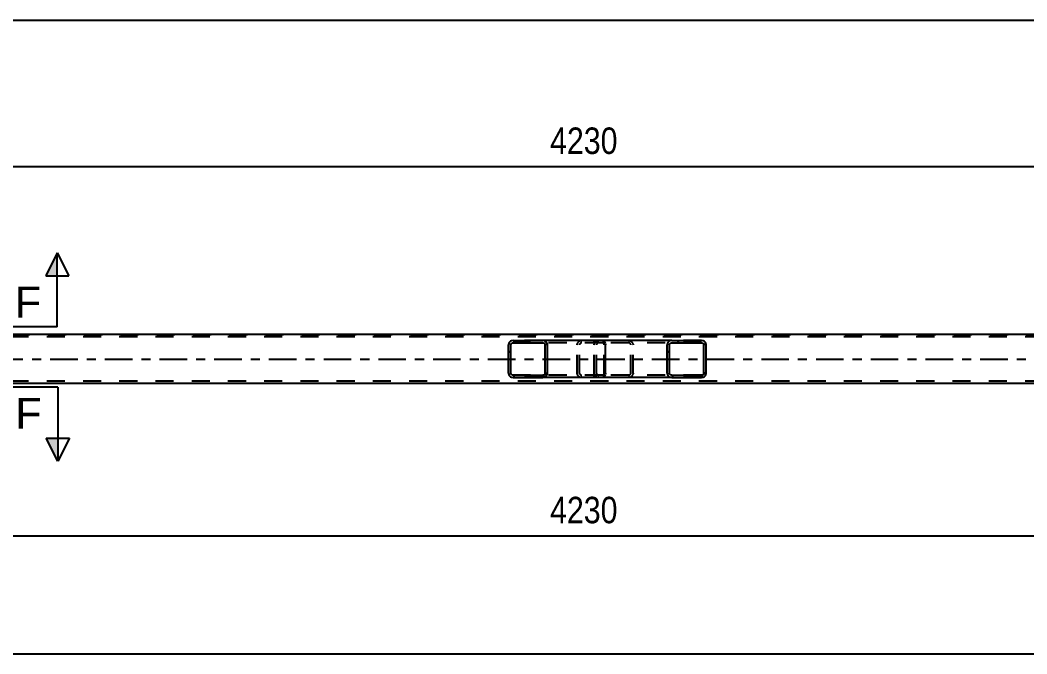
# Model space of a CAD drawing. Header units: millimetres. Extents: x 0 to 841, y 0 to 594.
# Drawn here: x 184.6 to 293.6, y 199.2 to 267.8 of the extents above; entities that cross this region are included whole.
import ezdxf

# ---------------------------------------------------------------- set-up
doc = ezdxf.new("R2010")
doc.units = ezdxf.units.MM
doc.linetypes.add('DXK_LINE_DOT2', pattern=[3.9198, 1.9599, -1.9599])
doc.linetypes.add('DXK_LINE_DOT3', pattern=[5.9187, 2.979, -0.9799, 0.9799, -0.9799])
doc.styles.add('Arial', font='ARIAL.TTF', dxfattribs={"height": 0.2})
doc.styles.add('Arial Narrow', font='ARIALN.TTF', dxfattribs={"height": 0.2})

# ---------------------------------------------------------------- blocks, each defined once
blk = doc.blocks.new('Part-122573578-5050 - 4939')
at = {"linetype": 'Continuous'}
h = blk.add_hatch(dxfattribs=at)
h.set_pattern_fill('', scale=0.7, style=0, pattern_type=0)
h.set_pattern_definition([(45, (241.6398, 232.8012), (-1.57154, 1.57154), [])])
h.paths.add_polyline_path([(241.68, 232.62), (241.64, 232.8), (241.53, 232.96), (241.37, 233.06), (241.17, 233.1), (237.98, 233.1), (237.79, 233.06), (237.62, 232.96), (237.51, 232.8), (237.47, 232.62), (237.47, 229.58), (237.51, 229.39), (237.62, 229.24), (237.79, 229.13), (237.98, 229.1), (241.17, 229.1), (241.37, 229.13), (241.53, 229.24), (241.64, 229.39), (241.68, 229.58)])
h.paths.add_polyline_path([(241.41, 229.49), (241.35, 229.41), (241.27, 229.36), (241.17, 229.34), (237.98, 229.34), (237.88, 229.36), (237.8, 229.41), (237.75, 229.49), (237.73, 229.58), (237.73, 232.62), (237.75, 232.71), (237.8, 232.79), (237.88, 232.84), (237.98, 232.86), (241.17, 232.86), (241.27, 232.84), (241.35, 232.79), (241.41, 232.71), (241.43, 232.62), (241.43, 229.58)])
at = {"color": 2, "linetype": 'Continuous'}
for p, q in [((237.98, 233.1), (237.79, 233.06)), ((237.98, 233.1), (241.17, 233.1)), ((247.69, 233.1), (241.17, 233.1)), ((241.37, 233.06), (241.17, 233.1)), ((247.69, 233.1), (247.79, 233.06)), ((237.51, 232.8), (237.47, 232.62)), ((237.47, 229.58), (237.47, 232.62)), ((237.73, 232.62), (237.75, 232.71)), ((237.73, 229.58), (237.73, 232.62)), ((237.75, 232.71), (237.8, 232.79)), ((237.8, 232.79), (237.88, 232.84)), ((237.88, 232.84), (237.98, 232.86)), ((237.98, 232.86), (241.17, 232.86)), ((241.17, 232.86), (241.27, 232.84)), ((241.27, 232.84), (241.35, 232.79)), ((241.35, 232.79), (241.41, 232.71)), ((241.41, 232.71), (241.43, 232.62)), ((241.43, 229.58), (241.43, 232.62)), ((241.68, 232.62), (241.64, 232.8)), ((241.68, 229.58), (241.68, 232.62)), ((247.79, 233.06), (247.87, 232.96)), ((247.87, 232.96), (247.93, 232.8)), ((247.93, 232.8), (247.95, 232.62)), ((247.95, 229.58), (247.95, 232.62)), ((237.47, 229.58), (237.51, 229.39)), ((237.75, 229.49), (237.73, 229.58)), ((237.8, 229.41), (237.75, 229.49)), ((237.79, 229.13), (237.98, 229.1)), ((237.88, 229.36), (237.8, 229.41)), ((237.98, 229.34), (237.88, 229.36)), ((237.98, 229.34), (241.17, 229.34)), ((237.98, 229.1), (241.17, 229.1)), ((241.27, 229.36), (241.17, 229.34)), ((241.17, 229.1), (241.37, 229.13)), ((247.69, 229.1), (241.17, 229.1)), ((241.35, 229.41), (241.27, 229.36)), ((241.41, 229.49), (241.35, 229.41)), ((241.43, 229.58), (241.41, 229.49)), ((241.64, 229.39), (241.68, 229.58)), ((247.79, 229.13), (247.69, 229.1)), ((247.87, 229.24), (247.79, 229.13)), ((247.93, 229.39), (247.87, 229.24)), ((247.95, 229.58), (247.93, 229.39))]:
    blk.add_line(p, q, dxfattribs=at)
at = {"color": 7, "linetype": 'DXK_LINE_DOT2'}
for p, q in [((241.17, 233.1), (237.98, 233.1)), ((245.2, 233.06), (245.39, 233.1)), ((246.73, 232.86), (246.73, 233.1)), ((247.69, 232.86), (237.98, 232.86)), ((244.89, 232.62), (244.92, 232.8)), ((244.89, 229.58), (244.89, 232.62)), ((245.16, 232.71), (245.14, 232.62)), ((245.14, 229.58), (245.14, 232.62)), ((245.21, 232.79), (245.16, 232.71)), ((245.29, 232.84), (245.21, 232.79)), ((245.39, 232.86), (245.29, 232.84)), ((247.74, 232.84), (247.69, 232.86)), ((247.78, 232.79), (247.74, 232.84)), ((247.81, 232.71), (247.78, 232.79)), ((247.82, 232.62), (247.81, 232.71)), ((247.82, 229.58), (247.82, 232.62)), ((247.69, 229.34), (237.98, 229.34)), ((241.17, 229.1), (237.98, 229.1)), ((244.92, 229.39), (244.89, 229.58)), ((245.14, 229.58), (245.16, 229.49)), ((245.16, 229.49), (245.21, 229.41)), ((245.39, 229.1), (245.2, 229.13)), ((245.21, 229.41), (245.29, 229.36)), ((245.29, 229.36), (245.39, 229.34)), ((246.73, 229.1), (246.73, 229.34)), ((247.69, 229.34), (247.74, 229.36)), ((247.74, 229.36), (247.78, 229.41)), ((247.78, 229.41), (247.81, 229.49)), ((247.81, 229.49), (247.82, 229.58))]:
    blk.add_line(p, q, dxfattribs=at)
at = {"color": 2, "linetype": 'Continuous'}
for centre, start, end in [((237.96, 232.6), 111.1034, 156.0535), ((241.19, 232.6), 23.9465, 68.8966), ((237.96, 229.59), 203.9465, 248.8966), ((241.19, 229.59), 291.1034, 336.0535)]:
    blk.add_arc(centre, 0.493, start, end, dxfattribs=at)
at = {"color": 7, "linetype": 'DXK_LINE_DOT2'}
for centre, start, end in [((245.37, 232.6), 111.1034, 156.0535), ((245.37, 229.59), 203.9465, 248.8966)]:
    blk.add_arc(centre, 0.493, start, end, dxfattribs=at)
blk = doc.blocks.new('Part-122573578-5051 - 4939')
at = {"linetype": 'Continuous'}
h = blk.add_hatch(dxfattribs=at)
h.set_pattern_fill('', scale=0.7, style=0, pattern_type=0)
h.set_pattern_definition([(45, (258.8175, 232.8012), (-1.57154, 1.57154), [])])
h.paths.add_polyline_path([(258.86, 232.62), (258.82, 232.8), (258.71, 232.96), (258.54, 233.06), (258.35, 233.1), (255.13, 233.1), (254.94, 233.06), (254.77, 232.96), (254.66, 232.8), (254.63, 232.62), (254.63, 229.58), (254.66, 229.39), (254.77, 229.24), (254.94, 229.13), (255.13, 229.1), (258.35, 229.1), (258.54, 229.13), (258.71, 229.24), (258.82, 229.39), (258.86, 229.58)])
h.paths.add_polyline_path([(258.58, 229.49), (258.53, 229.41), (258.45, 229.36), (258.35, 229.34), (255.13, 229.34), (255.04, 229.36), (254.95, 229.41), (254.9, 229.49), (254.88, 229.58), (254.88, 232.62), (254.9, 232.71), (254.95, 232.79), (255.04, 232.84), (255.13, 232.86), (258.35, 232.86), (258.45, 232.84), (258.53, 232.79), (258.58, 232.71), (258.6, 232.62), (258.6, 229.58)])
at = {"color": 7, "linetype": 'DXK_LINE_DOT2'}
for p, q in [((247.04, 233.06), (247.24, 233.1)), ((247.69, 233.1), (247.24, 233.1)), ((250.45, 233.1), (250.65, 233.06)), ((258.35, 233.1), (255.13, 233.1)), ((246.73, 232.62), (246.77, 232.8)), ((246.73, 229.58), (246.73, 232.62)), ((247, 232.71), (246.98, 232.62)), ((246.98, 229.58), (246.98, 232.62)), ((247.06, 232.79), (247, 232.71)), ((247.14, 232.84), (247.06, 232.79)), ((247.24, 232.86), (247.14, 232.84)), ((258.35, 232.86), (247.24, 232.86)), ((250.55, 232.84), (250.45, 232.86)), ((250.63, 232.79), (250.55, 232.84)), ((250.69, 232.71), (250.63, 232.79)), ((250.71, 232.62), (250.69, 232.71)), ((250.71, 229.58), (250.71, 232.62)), ((250.92, 232.8), (250.96, 232.62)), ((250.96, 229.58), (250.96, 232.62)), ((246.77, 229.39), (246.73, 229.58)), ((246.98, 229.58), (247, 229.49)), ((247, 229.49), (247.06, 229.41)), ((247.24, 229.1), (247.04, 229.13)), ((247.06, 229.41), (247.14, 229.36)), ((247.14, 229.36), (247.24, 229.34)), ((258.35, 229.34), (247.24, 229.34)), ((247.69, 229.1), (247.24, 229.1)), ((250.45, 229.34), (250.55, 229.36)), ((250.65, 229.13), (250.45, 229.1)), ((250.55, 229.36), (250.63, 229.41)), ((250.63, 229.41), (250.69, 229.49)), ((250.69, 229.49), (250.71, 229.58)), ((250.96, 229.58), (250.92, 229.39)), ((258.35, 229.1), (255.13, 229.1))]:
    blk.add_line(p, q, dxfattribs=at)
at = {"color": 2, "linetype": 'Continuous'}
for p, q in [((255.13, 233.1), (247.69, 233.1)), ((255.13, 233.1), (254.94, 233.06)), ((255.13, 233.1), (258.35, 233.1)), ((258.54, 233.06), (258.35, 233.1)), ((254.66, 232.8), (254.63, 232.62)), ((254.63, 229.58), (254.63, 232.62)), ((254.88, 232.62), (254.9, 232.71)), ((254.88, 229.58), (254.88, 232.62)), ((254.9, 232.71), (254.95, 232.79)), ((254.95, 232.79), (255.04, 232.84)), ((255.04, 232.84), (255.13, 232.86)), ((255.13, 232.86), (258.35, 232.86)), ((258.35, 232.86), (258.45, 232.84)), ((258.45, 232.84), (258.53, 232.79)), ((258.53, 232.79), (258.58, 232.71)), ((258.58, 232.71), (258.6, 232.62)), ((258.6, 229.58), (258.6, 232.62)), ((258.86, 232.62), (258.82, 232.8)), ((258.86, 229.58), (258.86, 232.62)), ((255.13, 229.1), (247.69, 229.1)), ((254.63, 229.58), (254.66, 229.39)), ((254.9, 229.49), (254.88, 229.58)), ((254.95, 229.41), (254.9, 229.49)), ((254.94, 229.13), (255.13, 229.1)), ((255.04, 229.36), (254.95, 229.41)), ((255.13, 229.34), (255.04, 229.36)), ((255.13, 229.34), (258.35, 229.34)), ((255.13, 229.1), (258.35, 229.1)), ((258.45, 229.36), (258.35, 229.34)), ((258.35, 229.1), (258.54, 229.13)), ((258.53, 229.41), (258.45, 229.36)), ((258.58, 229.49), (258.53, 229.41)), ((258.6, 229.58), (258.58, 229.49)), ((258.82, 229.39), (258.86, 229.58))]:
    blk.add_line(p, q, dxfattribs=at)
at = {"color": 7, "linetype": 'DXK_LINE_DOT2'}
for centre, start, end in [((247.22, 232.6), 110.9282, 155.8647), ((250.47, 232.6), 24.1353, 69.0718), ((247.22, 229.6), 204.1353, 249.0718), ((250.47, 229.6), 290.9282, 335.8647)]:
    blk.add_arc(centre, 0.495, start, end, dxfattribs=at)
at = {"color": 2, "linetype": 'Continuous'}
for centre, start, end in [((255.12, 232.6), 110.9282, 155.8647), ((258.37, 232.6), 24.1353, 69.0718), ((255.12, 229.6), 204.1353, 249.0718), ((258.37, 229.6), 290.9282, 335.8647)]:
    blk.add_arc(centre, 0.495, start, end, dxfattribs=at)
blk = doc.blocks.new('Part-122573578-5116 - 4939')
at = {"color": 7, "linetype": 'DXK_LINE_DOT2'}
for p, q in [((722.57, 233.5), (69.51, 233.5)), ((160.22, 233.74), (722.57, 233.74)), ((722.57, 228.7), (69.51, 228.7))]:
    blk.add_line(p, q, dxfattribs=at)
at = {"color": 2, "linetype": 'Continuous'}
for p, q in [((329.44, 233.74), (166.22, 233.74)), ((329.44, 228.46), (166.22, 228.46))]:
    blk.add_line(p, q, dxfattribs=at)
at = {"color": 7, "linetype": 'DXK_LINE_DOT3'}
blk.add_line((69.51, 231.1), (722.57, 231.1), dxfattribs=at)
blk = doc.blocks.new('StraightDimension-122573578-5281 - 4939')
at = {"color": 7, "linetype": 'Continuous'}
blk.add_line((161.02, 211.99), (330.24, 211.99), dxfattribs=at)
at = {"color": 0}
blk.add_wipeout([(249.88, 212.74), (249.88, 216.94), (241.37, 216.94), (241.37, 212.74)], dxfattribs=at)
at = {"color": 3, "style": 'Arial Narrow'}
blk.add_text('4230', height=2.863, dxfattribs=at).set_placement((241.97, 213.34))
blk = doc.blocks.new('StraightDimension-122573578-5286 - 4939')
at = {"color": 7, "linetype": 'Continuous'}
blk.add_line((60.25, 199.22), (731.83, 199.22), dxfattribs=at)
blk = doc.blocks.new('StraightDimension-122573578-5309 - 4939')
at = {"color": 7, "linetype": 'Continuous'}
blk.add_line((161.02, 251.93), (330.24, 251.93), dxfattribs=at)
at = {"color": 0}
blk.add_wipeout([(249.89, 252.68), (249.89, 256.88), (241.37, 256.88), (241.37, 252.68)], dxfattribs=at)
at = {"color": 3, "style": 'Arial Narrow'}
blk.add_text('4230', height=2.863, dxfattribs=at).set_placement((241.97, 253.28))
blk = doc.blocks.new('StraightDimension-122573578-9133 - 4939')
at = {"color": 7, "linetype": 'Continuous'}
blk.add_line((60.89, 267.75), (731.19, 267.75), dxfattribs=at)
blk = doc.blocks.new('SectionMark-122573578-5343 - 4939')
at = {"linetype": 'Continuous'}
for points in [[(138.82, 240.09), (137.57, 240.09), (137.57, 242.59)], [(188.65, 240.09), (187.4, 240.09), (188.65, 242.59)]]:
    blk.add_hatch(color=6, dxfattribs=at).paths.add_polyline_path(points)
at = {"color": 6, "linetype": 'Continuous'}
for p, q in [((136.32, 240.09), (137.57, 242.59)), ((137.57, 234.59), (137.57, 242.59)), ((137.57, 242.59), (138.82, 240.09)), ((188.65, 242.59), (187.4, 240.09)), ((188.65, 234.59), (188.65, 242.59)), ((188.65, 242.59), (189.9, 240.09)), ((138.82, 240.09), (136.32, 240.09)), ((187.4, 240.09), (189.9, 240.09)), ((137.57, 234.59), (145.57, 234.59)), ((188.65, 234.59), (180.65, 234.59))]:
    blk.add_line(p, q, dxfattribs=at)
at = {"color": 0, "linetype": 'Continuous'}
for points in [[(142.17, 235.59), (142.17, 239.09), (139.32, 239.09), (139.32, 235.59)], [(186.9, 235.59), (186.9, 239.09), (184.05, 239.09), (184.05, 235.59)]]:
    blk.add_wipeout(points, dxfattribs=at)
at = {"color": 3, "linetype": 'Continuous', "style": 'Arial'}
for p in [(139.32, 235.59), (184.05, 235.59)]:
    blk.add_text('F', height=3.34, dxfattribs=at).set_placement(p)
blk = doc.blocks.new('SectionMark-122573578-5345 - 4939')
at = {"linetype": 'Continuous'}
for points in [[(136.94, 222.56), (138.19, 222.56), (136.94, 220.06)], [(187.46, 222.56), (188.71, 222.56), (188.71, 220.06)]]:
    blk.add_hatch(color=6, dxfattribs=at).paths.add_polyline_path(points)
at = {"color": 6, "linetype": 'Continuous'}
for p, q in [((136.94, 228.06), (144.94, 228.06)), ((136.94, 228.06), (136.94, 220.06)), ((188.71, 228.06), (180.71, 228.06)), ((188.71, 228.06), (188.71, 220.06)), ((136.94, 220.06), (135.69, 222.56)), ((138.19, 222.56), (135.69, 222.56)), ((136.94, 220.06), (138.19, 222.56)), ((187.46, 222.56), (189.96, 222.56)), ((188.71, 220.06), (187.46, 222.56)), ((189.96, 222.56), (188.71, 220.06))]:
    blk.add_line(p, q, dxfattribs=at)
at = {"color": 0, "linetype": 'Continuous'}
for points in [[(141.54, 223.56), (141.54, 227.06), (138.69, 227.06), (138.69, 223.56)], [(186.96, 223.56), (186.96, 227.06), (184.11, 227.06), (184.11, 223.56)]]:
    blk.add_wipeout(points, dxfattribs=at)
at = {"color": 3, "linetype": 'Continuous', "style": 'Arial'}
for p in [(138.69, 223.56), (184.11, 223.56)]:
    blk.add_text('F', height=3.34, dxfattribs=at).set_placement(p)

msp = doc.modelspace()

# ---------------------------------------------------------------- block references
for name in ['StraightDimension-122573578-5309 - 4939', 'Part-122573578-5116 - 4939', 'Part-122573578-5050 - 4939', 'Part-122573578-5051 - 4939', 'StraightDimension-122573578-5281 - 4939']:
    msp.add_blockref(name, (0, 0))

# ---------------------------------------------------------------- next in the draw order: block references
for name in ['StraightDimension-122573578-9133 - 4939', 'StraightDimension-122573578-5286 - 4939']:
    msp.add_blockref(name, (0, 0))

# ---------------------------------------------------------------- next in the draw order: block references
for name in ['SectionMark-122573578-5343 - 4939', 'SectionMark-122573578-5345 - 4939']:
    msp.add_blockref(name, (0, 0))

doc.saveas('drawing.dxf')
